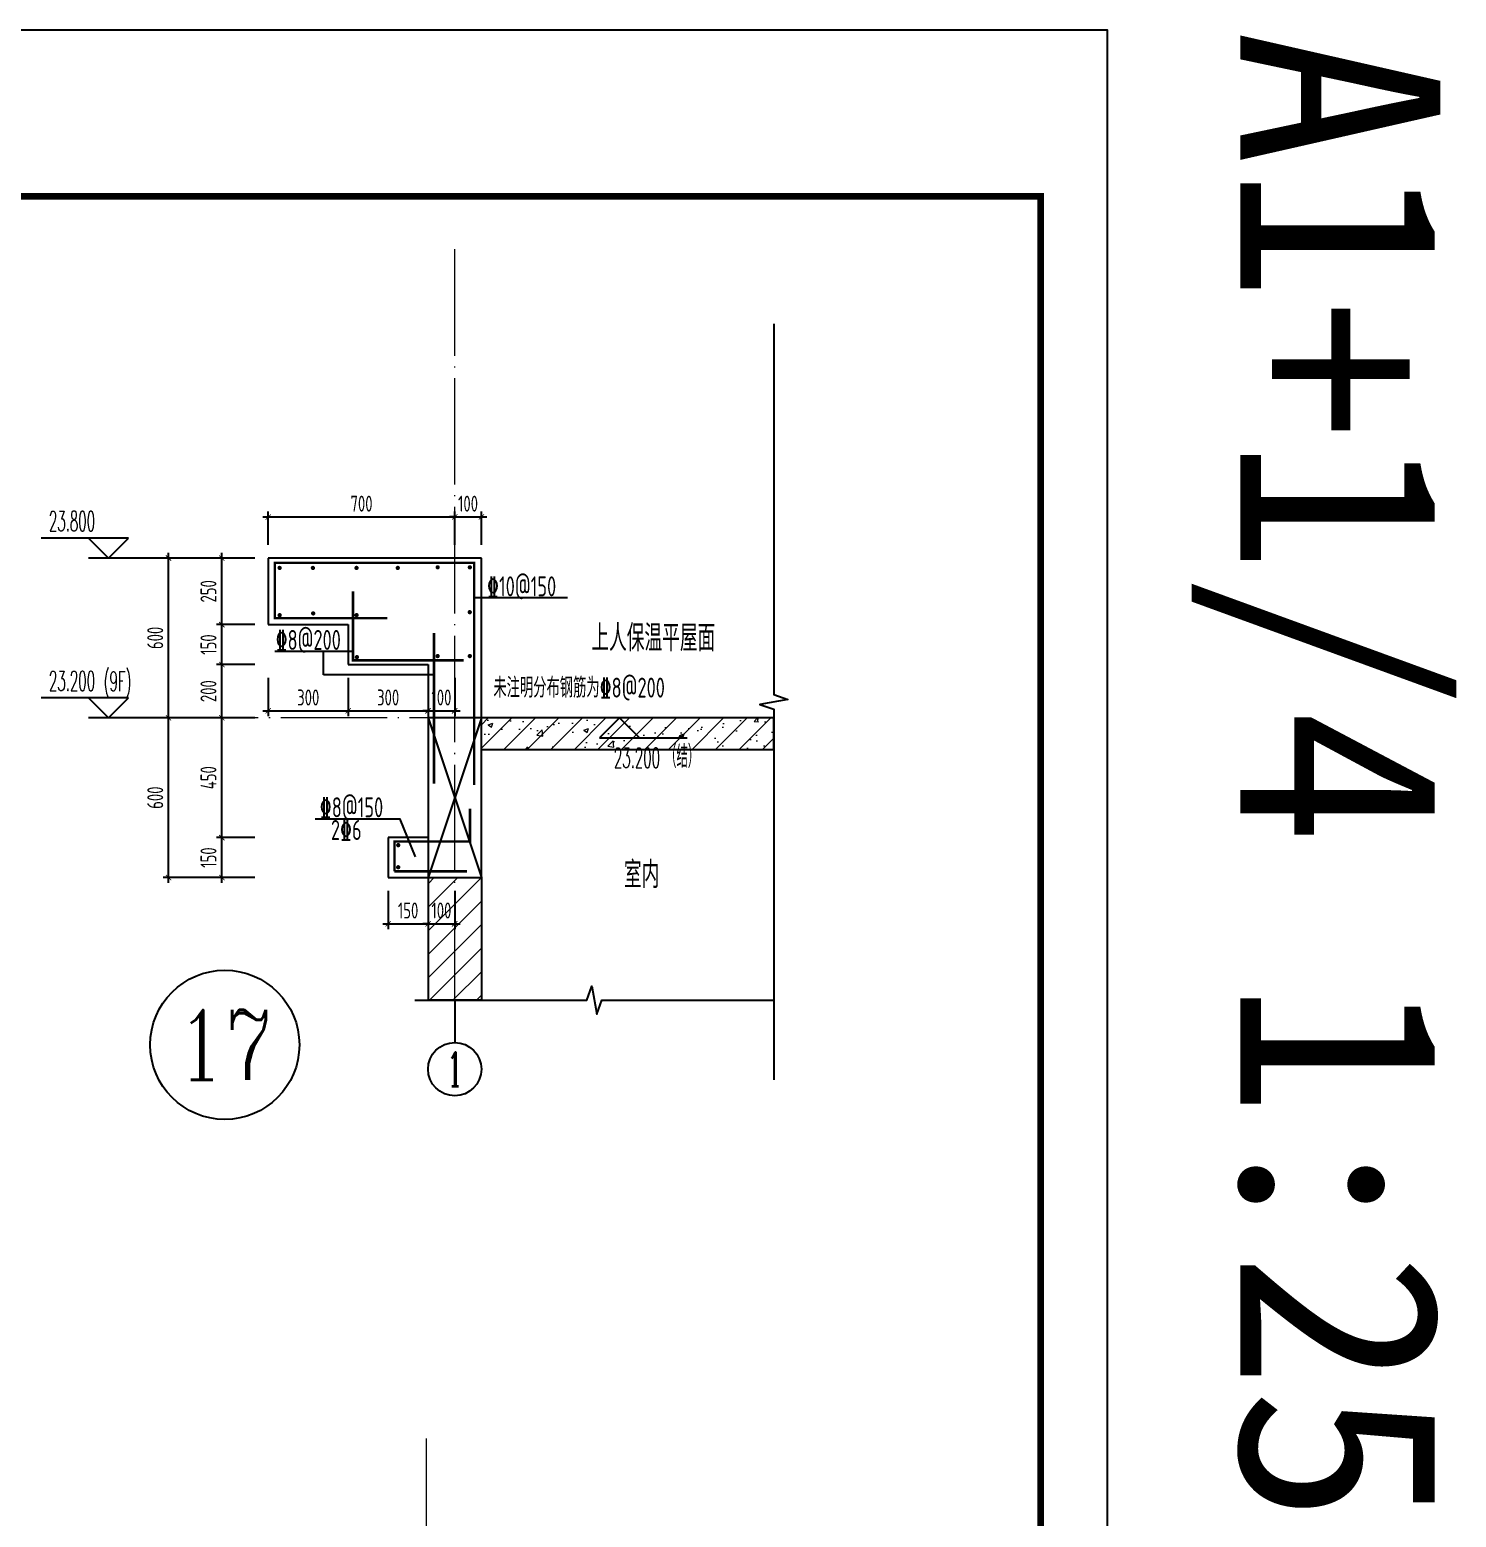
# Model space of a CAD drawing. Extents: x -1058961 to 23600, y -449123 to 2751847.
# Drawn here: x 18243 to 23600, y -17481 to -11895 of the extents above; entities that cross this region are included whole.
import ezdxf
from ezdxf.enums import TextEntityAlignment as Align

# ---------------------------------------------------------------- set-up
doc = ezdxf.new("R2010")
doc.units = 0
doc.header["$LTSCALE"] = 1000
doc.linetypes.add('DOTE', pattern=[2.42, 2, -0.2, 0.02, -0.2])
doc.layers.get('0').update_dxf_attribs({"linetype": 'CONTINUOUS'})
doc.layers.get('DEFPOINTS').update_dxf_attribs({"linetype": 'CONTINUOUS'})
for name, color, linetype in [('A-AXIS_TEXT', 7, 'CONTINUOUS'), ('AXIS', 3, 'CONTINUOUS'), ('DIM', 2, 'CONTINUOUS'), ('DIM_ELEV', 3, 'CONTINUOUS'), ('DIM_SYMB', 3, 'CONTINUOUS'), ('PUB_TEXT', 2, 'CONTINUOUS'), ('REIN', 6, 'CONTINUOUS'), ('S-大样-砼线', 7, 'CONTINUOUS'), ('S-引出线', 40, 'CONTINUOUS'), ('TEXT', 2, 'CONTINUOUS'), ('WALL', 5, 'CONTINUOUS'), ('yichutu', 7, 'CONTINUOUS')]:
    doc.layers.add(name, color=color, linetype=linetype)
for name, color, linetype, lineweight in [('AXIS_TEXT', 7, 'CONTINUOUS', 20), ('DOTE', 19, 'DOTE', 9), ('PUB_HATCH', 8, 'CONTINUOUS', 9), ('图框', 9, 'CONTINUOUS', 18)]:
    doc.layers.add(name, color=color, linetype=linetype, lineweight=lineweight)
doc.styles.add('_TCH_AXIS', font='COMPLEX', dxfattribs={"bigfont": 'GBCBIG'})
doc.styles.add('_TCH_DIM', font='SIMPLEX.shx', dxfattribs={"width": 0.7, "bigfont": 'GBCBIG.shx'})
doc.styles.add('_TCH_LABEL', font='simhei.ttf')
doc.styles.add('COMPLEX', font='COMPLEX')
doc.styles.add('TSSD_DIMENSION', font='Tssdeng.shx', dxfattribs={"width": 0.7, "bigfont": 'tssdchn.shx'})
doc.styles.add('TSSD_REIN', font='tssdeng.shx', dxfattribs={"width": 0.7, "height": 300, "bigfont": 'tssdchn.shx'})
doc.dimstyles.new('TSSD_20_20', dxfattribs={"dimtxt": 60, "dimasz": 20, "dimexe": 20, "dimexo": 50, "dimgap": 20, "dimtad": 1, "dimdec": 0, "dimzin": 0, "dimdsep": 46, "dimtxsty": 'TSSD_DIMENSION', "dimblk": 'ARCHTICK', "dimblk1": 'ARCHTICK', "dimblk2": 'ARCHTICK', "dimcen": 0, "dimdle": 20, "dimclrt": 7, "dimadec": 0, "dimazin": 0, "dimtfac": 1, "dimtdec": 0, "dimtix": 1, "dimtmove": 2, "dimatfit": 3, "dimfxl": 0, "dimtolj": 1, "dimtzin": 0, "dimarcsym": 0})

# ---------------------------------------------------------------- blocks, each defined once
blk = doc.blocks.new('GFDDDDRG')
at = {"layer": '图框'}
blk.add_lwpolyline([(923310, -107437), (923310, -159999), (893610, -159999), (893610, -107437)], close=True, dxfattribs=at)
blk.add_lwpolyline([(923310, -107437), (923310, -159999), (893610, -159999), (893610, -107437)], close=True, dxfattribs=at)
at = {"layer": '图框', "const_width": 50}
blk.add_lwpolyline([(894110, -159499), (922810, -159499), (922810, -108687), (894110, -108687)], close=True, dxfattribs=at)
blk = doc.blocks.new('yct-1051-594-26275-14850-25-1002.0')
at = {"layer": 'yichutu', "color": 7}
blk.add_lwpolyline([(0, 0), (0, 14850), (26275, 14850), (26275, 0)], close=True, dxfattribs=at)
at = {"layer": 'yichutu', "color": 7, "style": '_TCH_LABEL'}
blk.add_text('A1+1/4 1:25', height=750, dxfattribs=at).set_placement((0, 15350))
blk = doc.blocks.new('_ArchTick')
at = {"color": 0, "linetype": 'ByBlock', "const_width": 0.15}
blk.add_lwpolyline([(-0.5, -0.5), (0.5, 0.5)], dxfattribs=at)
blk = doc.blocks.new('*D2114')
at = {"layer": 'DEFPOINTS', "color": 0}
for p in [(19589.1, -15079.1), (19739.1, -15079.1), (19739.1, -15252.8)]:
    blk.add_point(p, dxfattribs=at)
at = {"layer": 'DIM', "color": 0, "lineweight": -2}
for p, q in [((19589.1, -15129.1), (19589.1, -15272.8)), ((19739.1, -15129.1), (19739.1, -15272.8)), ((19569.1, -15252.8), (19759.1, -15252.8))]:
    blk.add_line(p, q, dxfattribs=at)
at = {"layer": 'DIM', "color": 0, "lineweight": -2, "xscale": 20, "yscale": 20, "zscale": 20, "rotation": 180}
blk.add_blockref('_ArchTick', (19589.1, -15252.8), dxfattribs=at)
at = {"layer": 'DIM', "color": 0, "lineweight": -2, "xscale": 20, "yscale": 20, "zscale": 20}
blk.add_blockref('_ArchTick', (19739.1, -15252.8), dxfattribs=at)
at = {"layer": 'DIM', "color": 7, "insert": (19664.1, -15202.8), "char_height": 60, "attachment_point": 5, "style": 'TSSD_DIMENSION'}
blk.add_mtext('\\A1;150', dxfattribs=at)
blk = doc.blocks.new('*D2115')
at = {"layer": 'DEFPOINTS', "color": 0}
for p in [(19739.1, -15079.1), (19839.1, -15079.1), (19839.1, -15252.8)]:
    blk.add_point(p, dxfattribs=at)
at = {"layer": 'DIM', "color": 0, "lineweight": -2}
for p, q in [((19739.1, -15129.1), (19739.1, -15272.8)), ((19839.1, -15129.1), (19839.1, -15272.8)), ((19739.1, -15252.8), (19719.1, -15252.8)), ((19739.1, -15252.8), (19839.1, -15252.8)), ((19839.1, -15252.8), (19859.1, -15252.8))]:
    blk.add_line(p, q, dxfattribs=at)
at = {"layer": 'DIM', "color": 0, "lineweight": -2, "xscale": 20, "yscale": 20, "zscale": 20}
blk.add_blockref('_ArchTick', (19739.1, -15252.8), dxfattribs=at)
at = {"layer": 'DIM', "color": 0, "lineweight": -2, "xscale": 20, "yscale": 20, "zscale": 20, "rotation": 180}
blk.add_blockref('_ArchTick', (19839.1, -15252.8), dxfattribs=at)
at = {"layer": 'DIM', "color": 7, "insert": (19789.1, -15202.8), "char_height": 60, "attachment_point": 5, "style": 'TSSD_DIMENSION'}
blk.add_mtext('\\A1;100', dxfattribs=at)
blk = doc.blocks.new('*D2116')
at = {"layer": 'DEFPOINTS', "color": 0}
for p in [(19139.1, -14279.1), (19439.1, -14279.1), (19439.1, -14452.8)]:
    blk.add_point(p, dxfattribs=at)
at = {"layer": 'DIM', "color": 0, "lineweight": -2}
for p, q in [((19139.1, -14329.1), (19139.1, -14472.8)), ((19439.1, -14329.1), (19439.1, -14472.8)), ((19119.1, -14452.8), (19459.1, -14452.8))]:
    blk.add_line(p, q, dxfattribs=at)
at = {"layer": 'DIM', "color": 0, "lineweight": -2, "xscale": 20, "yscale": 20, "zscale": 20, "rotation": 180}
blk.add_blockref('_ArchTick', (19139.1, -14452.8), dxfattribs=at)
at = {"layer": 'DIM', "color": 0, "lineweight": -2, "xscale": 20, "yscale": 20, "zscale": 20}
blk.add_blockref('_ArchTick', (19439.1, -14452.8), dxfattribs=at)
at = {"layer": 'DIM', "color": 7, "insert": (19289.1, -14402.8), "char_height": 60, "attachment_point": 5, "style": 'TSSD_DIMENSION'}
blk.add_mtext('\\A1;300', dxfattribs=at)
blk = doc.blocks.new('*D2117')
at = {"layer": 'DEFPOINTS', "color": 0}
for p in [(19439.1, -14279.1), (19739.1, -14279.1), (19739.1, -14452.8)]:
    blk.add_point(p, dxfattribs=at)
at = {"layer": 'DIM', "color": 0, "lineweight": -2}
for p, q in [((19439.1, -14329.1), (19439.1, -14472.8)), ((19739.1, -14329.1), (19739.1, -14472.8)), ((19419.1, -14452.8), (19759.1, -14452.8))]:
    blk.add_line(p, q, dxfattribs=at)
at = {"layer": 'DIM', "color": 0, "lineweight": -2, "xscale": 20, "yscale": 20, "zscale": 20, "rotation": 180}
blk.add_blockref('_ArchTick', (19439.1, -14452.8), dxfattribs=at)
at = {"layer": 'DIM', "color": 0, "lineweight": -2, "xscale": 20, "yscale": 20, "zscale": 20}
blk.add_blockref('_ArchTick', (19739.1, -14452.8), dxfattribs=at)
at = {"layer": 'DIM', "color": 7, "insert": (19589.1, -14402.8), "char_height": 60, "attachment_point": 5, "style": 'TSSD_DIMENSION'}
blk.add_mtext('\\A1;300', dxfattribs=at)
blk = doc.blocks.new('*D2118')
at = {"layer": 'DEFPOINTS', "color": 0}
for p in [(19739.1, -14279.1), (19839.1, -14279.1), (19839.1, -14452.8)]:
    blk.add_point(p, dxfattribs=at)
at = {"layer": 'DIM', "color": 0, "lineweight": -2}
for p, q in [((19739.1, -14329.1), (19739.1, -14472.8)), ((19839.1, -14329.1), (19839.1, -14472.8)), ((19739.1, -14452.8), (19719.1, -14452.8)), ((19739.1, -14452.8), (19839.1, -14452.8)), ((19839.1, -14452.8), (19859.1, -14452.8))]:
    blk.add_line(p, q, dxfattribs=at)
at = {"layer": 'DIM', "color": 0, "lineweight": -2, "xscale": 20, "yscale": 20, "zscale": 20}
blk.add_blockref('_ArchTick', (19739.1, -14452.8), dxfattribs=at)
at = {"layer": 'DIM', "color": 0, "lineweight": -2, "xscale": 20, "yscale": 20, "zscale": 20, "rotation": 180}
blk.add_blockref('_ArchTick', (19839.1, -14452.8), dxfattribs=at)
at = {"layer": 'DIM', "color": 7, "insert": (19789.1, -14402.8), "char_height": 60, "attachment_point": 5, "style": 'TSSD_DIMENSION'}
blk.add_mtext('\\A1;100', dxfattribs=at)
blk = doc.blocks.new('*D2119')
at = {"layer": 'DEFPOINTS', "color": 0}
for p in [(19839.1, -13724.9), (19139.1, -13879.1), (19839.1, -13879.1)]:
    blk.add_point(p, dxfattribs=at)
at = {"layer": 'DIM', "color": 0, "lineweight": -2}
for p, q in [((19119.1, -13724.9), (19859.1, -13724.9)), ((19139.1, -13829.1), (19139.1, -13704.9)), ((19839.1, -13829.1), (19839.1, -13704.9))]:
    blk.add_line(p, q, dxfattribs=at)
at = {"layer": 'DIM', "color": 0, "lineweight": -2, "xscale": 20, "yscale": 20, "zscale": 20, "rotation": 180}
blk.add_blockref('_ArchTick', (19139.1, -13724.9), dxfattribs=at)
at = {"layer": 'DIM', "color": 0, "lineweight": -2, "xscale": 20, "yscale": 20, "zscale": 20}
blk.add_blockref('_ArchTick', (19839.1, -13724.9), dxfattribs=at)
at = {"layer": 'DIM', "color": 7, "insert": (19489.1, -13674.9), "char_height": 60, "attachment_point": 5, "style": 'TSSD_DIMENSION'}
blk.add_mtext('\\A1;700', dxfattribs=at)
blk = doc.blocks.new('*D2120')
at = {"layer": 'DEFPOINTS', "color": 0}
for p in [(19939.1, -13724.9), (19839.1, -13879.1), (19939.1, -13879.1)]:
    blk.add_point(p, dxfattribs=at)
at = {"layer": 'DIM', "color": 0, "lineweight": -2}
for p, q in [((19839.1, -13724.9), (19819.1, -13724.9)), ((19839.1, -13829.1), (19839.1, -13704.9)), ((19839.1, -13724.9), (19939.1, -13724.9)), ((19939.1, -13829.1), (19939.1, -13704.9)), ((19939.1, -13724.9), (19959.1, -13724.9))]:
    blk.add_line(p, q, dxfattribs=at)
at = {"layer": 'DIM', "color": 0, "lineweight": -2, "xscale": 20, "yscale": 20, "zscale": 20}
blk.add_blockref('_ArchTick', (19839.1, -13724.9), dxfattribs=at)
at = {"layer": 'DIM', "color": 0, "lineweight": -2, "xscale": 20, "yscale": 20, "zscale": 20, "rotation": 180}
blk.add_blockref('_ArchTick', (19939.1, -13724.9), dxfattribs=at)
at = {"layer": 'DIM', "color": 7, "insert": (19889.1, -13674.9), "char_height": 60, "attachment_point": 5, "style": 'TSSD_DIMENSION'}
blk.add_mtext('\\A1;100', dxfattribs=at)
blk = doc.blocks.new('*D2121')
at = {"layer": 'DEFPOINTS', "color": 0}
for p in [(18964.5, -13879.1), (19139.1, -13879.1), (19139.1, -14129.1)]:
    blk.add_point(p, dxfattribs=at)
at = {"layer": 'DIM', "color": 0, "lineweight": -2}
for p, q in [((19089.1, -13879.1), (18944.5, -13879.1)), ((18964.5, -14149.1), (18964.5, -13859.1)), ((19089.1, -14129.1), (18944.5, -14129.1))]:
    blk.add_line(p, q, dxfattribs=at)
at = {"layer": 'DIM', "color": 0, "lineweight": -2, "xscale": 20, "yscale": 20, "zscale": 20}
for p, rotation in [((18964.5, -13879.1), 90), ((18964.5, -14129.1), 270)]:
    blk.add_blockref('_ArchTick', p, dxfattribs=dict(at, rotation=rotation))
at = {"layer": 'DIM', "color": 7, "insert": (18914.5, -14004.1), "char_height": 60, "attachment_point": 5, "rotation": 90, "style": 'TSSD_DIMENSION'}
blk.add_mtext('\\A1;250', dxfattribs=at)
blk = doc.blocks.new('*D2122')
at = {"layer": 'DEFPOINTS', "color": 0}
for p in [(18964.5, -14129.1), (19139.1, -14129.1), (19139.1, -14279.1)]:
    blk.add_point(p, dxfattribs=at)
at = {"layer": 'DIM', "color": 0, "lineweight": -2}
for p, q in [((19089.1, -14129.1), (18944.5, -14129.1)), ((18964.5, -14299.1), (18964.5, -14109.1)), ((19089.1, -14279.1), (18944.5, -14279.1))]:
    blk.add_line(p, q, dxfattribs=at)
at = {"layer": 'DIM', "color": 0, "lineweight": -2, "xscale": 20, "yscale": 20, "zscale": 20}
for p, rotation in [((18964.5, -14129.1), 90), ((18964.5, -14279.1), 270)]:
    blk.add_blockref('_ArchTick', p, dxfattribs=dict(at, rotation=rotation))
at = {"layer": 'DIM', "color": 7, "insert": (18914.5, -14204.1), "char_height": 60, "attachment_point": 5, "rotation": 90, "style": 'TSSD_DIMENSION'}
blk.add_mtext('\\A1;150', dxfattribs=at)
blk = doc.blocks.new('*D2123')
at = {"layer": 'DEFPOINTS', "color": 0}
for p in [(18964.5, -14279.1), (19139.1, -14279.1), (19139.1, -14479.1)]:
    blk.add_point(p, dxfattribs=at)
at = {"layer": 'DIM', "color": 0, "lineweight": -2}
for p, q in [((19089.1, -14279.1), (18944.5, -14279.1)), ((18964.5, -14499.1), (18964.5, -14259.1)), ((19089.1, -14479.1), (18944.5, -14479.1))]:
    blk.add_line(p, q, dxfattribs=at)
at = {"layer": 'DIM', "color": 0, "lineweight": -2, "xscale": 20, "yscale": 20, "zscale": 20}
for p, rotation in [((18964.5, -14279.1), 90), ((18964.5, -14479.1), 270)]:
    blk.add_blockref('_ArchTick', p, dxfattribs=dict(at, rotation=rotation))
at = {"layer": 'DIM', "color": 7, "insert": (18914.5, -14379.1), "char_height": 60, "attachment_point": 5, "rotation": 90, "style": 'TSSD_DIMENSION'}
blk.add_mtext('\\A1;200', dxfattribs=at)
blk = doc.blocks.new('*D2124')
at = {"layer": 'DEFPOINTS', "color": 0}
for p in [(18964.5, -14479.1), (19139.1, -14479.1), (19139.1, -14929.1)]:
    blk.add_point(p, dxfattribs=at)
at = {"layer": 'DIM', "color": 0, "lineweight": -2}
for p, q in [((18964.5, -14949.1), (18964.5, -14459.1)), ((19089.1, -14479.1), (18944.5, -14479.1)), ((19089.1, -14929.1), (18944.5, -14929.1))]:
    blk.add_line(p, q, dxfattribs=at)
at = {"layer": 'DIM', "color": 0, "lineweight": -2, "xscale": 20, "yscale": 20, "zscale": 20}
for p, rotation in [((18964.5, -14479.1), 90), ((18964.5, -14929.1), 270)]:
    blk.add_blockref('_ArchTick', p, dxfattribs=dict(at, rotation=rotation))
at = {"layer": 'DIM', "color": 7, "insert": (18914.5, -14704.1), "char_height": 60, "attachment_point": 5, "rotation": 90, "style": 'TSSD_DIMENSION'}
blk.add_mtext('\\A1;450', dxfattribs=at)
blk = doc.blocks.new('*D2125')
at = {"layer": 'DEFPOINTS', "color": 0}
for p in [(18964.5, -14929.1), (19139.1, -14929.1), (19139.1, -15079.1)]:
    blk.add_point(p, dxfattribs=at)
at = {"layer": 'DIM', "color": 0, "lineweight": -2}
for p, q in [((18964.5, -15099.1), (18964.5, -14909.1)), ((19089.1, -14929.1), (18944.5, -14929.1)), ((19089.1, -15079.1), (18944.5, -15079.1))]:
    blk.add_line(p, q, dxfattribs=at)
at = {"layer": 'DIM', "color": 0, "lineweight": -2, "xscale": 20, "yscale": 20, "zscale": 20}
for p, rotation in [((18964.5, -14929.1), 90), ((18964.5, -15079.1), 270)]:
    blk.add_blockref('_ArchTick', p, dxfattribs=dict(at, rotation=rotation))
at = {"layer": 'DIM', "color": 7, "insert": (18914.5, -15004.1), "char_height": 60, "attachment_point": 5, "rotation": 90, "style": 'TSSD_DIMENSION'}
blk.add_mtext('\\A1;150', dxfattribs=at)
blk = doc.blocks.new('*D2126')
at = {"layer": 'DEFPOINTS', "color": 0}
for p in [(18764.5, -14479.1), (19064.5, -14479.1), (19064.5, -15079.1)]:
    blk.add_point(p, dxfattribs=at)
at = {"layer": 'DIM', "color": 0, "lineweight": -2}
for p, q in [((18764.5, -15099.1), (18764.5, -14459.1)), ((19014.5, -14479.1), (18744.5, -14479.1)), ((19014.5, -15079.1), (18744.5, -15079.1))]:
    blk.add_line(p, q, dxfattribs=at)
at = {"layer": 'DIM', "color": 0, "lineweight": -2, "xscale": 20, "yscale": 20, "zscale": 20}
for p, rotation in [((18764.5, -14479.1), 90), ((18764.5, -15079.1), 270)]:
    blk.add_blockref('_ArchTick', p, dxfattribs=dict(at, rotation=rotation))
at = {"layer": 'DIM', "color": 7, "insert": (18714.5, -14779.1), "char_height": 60, "attachment_point": 5, "rotation": 90, "style": 'TSSD_DIMENSION'}
blk.add_mtext('\\A1;600', dxfattribs=at)
blk = doc.blocks.new('*D2127')
at = {"layer": 'DEFPOINTS', "color": 0}
for p in [(18764.5, -13879.1), (19064.5, -13879.1), (19064.5, -14479.1)]:
    blk.add_point(p, dxfattribs=at)
at = {"layer": 'DIM', "color": 0, "lineweight": -2}
for p, q in [((19014.5, -13879.1), (18744.5, -13879.1)), ((18764.5, -14499.1), (18764.5, -13859.1)), ((19014.5, -14479.1), (18744.5, -14479.1))]:
    blk.add_line(p, q, dxfattribs=at)
at = {"layer": 'DIM', "color": 0, "lineweight": -2, "xscale": 20, "yscale": 20, "zscale": 20}
for p, rotation in [((18764.5, -13879.1), 90), ((18764.5, -14479.1), 270)]:
    blk.add_blockref('_ArchTick', p, dxfattribs=dict(at, rotation=rotation))
at = {"layer": 'DIM', "color": 7, "insert": (18714.5, -14179.1), "char_height": 60, "attachment_point": 5, "rotation": 90, "style": 'TSSD_DIMENSION'}
blk.add_mtext('\\A1;600', dxfattribs=at)
blk = doc.blocks.new('_AXISO')
blk.add_circle((0, 0), 0.5)
at = {"layer": 'A-AXIS_TEXT', "style": 'COMPLEX', "width": 1.041667}
blk.add_attdef('A', text='', height=0.56, dxfattribs=at).set_placement((-0.25, -0.28), (0.25, -0.28), align=Align.FIT)
blk = doc.blocks.new('20210809.04143009')
at = {"layer": 'REIN', "const_width": 9}
for points in [[(87577.4, 67531.6), (87154.5, 67531.6), (87154.5, 67739.9), (87903.5, 67739.9), (87903.5, 66904.9)], [(87448.4, 67632.6), (87448.4, 67373.2), (87864.3, 67373.2)], [(87752.4, 66910.5), (87752.4, 67475.3)], [(87603.8, 66580.9), (87603.8, 66692.7), (87887.7, 66692.7), (87887.7, 66815.7)], [(87603.8, 66580.9), (87876.3, 66580.9)]]:
    blk.add_lwpolyline(points, dxfattribs=at)
at = {"layer": 'REIN', "const_width": 8}
for points in [[(87168.8, 67720.3, 1), (87176.8, 67720.3, 1)], [(87293.8, 67720.3, 1), (87301.8, 67720.3, 1)], [(87457.5, 67720.3, 1), (87465.5, 67720.3, 1)], [(87612.4, 67720.3, 1), (87620.4, 67720.3, 1)], [(87762.2, 67722.6, 1), (87770.2, 67722.6, 1)], [(87882.9, 67722.6, 1), (87890.9, 67722.6, 1)], [(87168.8, 67542.9, 1), (87176.8, 67542.9, 1)], [(87294.9, 67549.5, 1), (87302.9, 67549.5, 1)], [(87457.5, 67542.9, 1), (87465.5, 67542.9, 1)], [(87882.9, 67554.1, 1), (87890.9, 67554.1, 1)], [(87459, 67385.4, 1), (87467, 67385.4, 1)], [(87762.2, 67389.2, 1), (87770.2, 67389.2, 1)], [(87882.9, 67389.2, 1), (87890.9, 67389.2, 1)], [(87614, 66679.1, 1), (87622, 66679.1, 1)], [(87614, 66596.2, 1), (87622, 66596.2, 1)]]:
    blk.add_lwpolyline(points, format="xyb", close=True, dxfattribs=at)
at = {"layer": 'S-引出线'}
for p, q in [((87899.5, 67609.5), (88253.1, 67609.5)), ((87154.5, 67408.2), (87448.4, 67408.2)), ((87338.1, 67319.1), (87338.1, 67408.2)), ((87752.4, 67319.1), (87338.1, 67319.1))]:
    blk.add_line(p, q, dxfattribs=at)
blk.add_lwpolyline([(87683, 66635.5), (87625, 66777), (87306.6, 66777)], dxfattribs=at)
at = {"layer": 'TEXT', "style": 'TSSD_REIN', "width": 0.7}
for s, p in [('%%13210@150', (87951.6, 67613.6)), ('%%1328@200', (87157.6, 67412.4)), ('未注明分布钢筋为%%1328@200', (87975.3, 67233.3)), ('%%1328@150', (87323.6, 66783.8)), ('2%%1326', (87365.4, 66698.6))]:
    blk.add_text(s, height=75, rotation=0, dxfattribs=at).set_placement(p)

msp = doc.modelspace()

# ---------------------------------------------------------------- hatches: boundary and pattern name
at = {"layer": 'PUB_HATCH'}
h = msp.add_hatch(dxfattribs=at)
h.set_pattern_fill('钢筋混凝土', color=256, scale=25, style=0)
h.set_pattern_definition([(45, (-668291.086, 135539.91), (-44.194174, 44.194174), []), (50, (-668291.09, 135539.91), (179.315046, -15.688034), [18.75, -206.25]), (355, (-668291.09, 135539.91), (-34.687833, 188.048033), [15, -165]), (100.4514, (-668276.14, 135538.6), (144.627345, 172.359886), [15.935047, -175.28553]), (46.1842, (-668291.09, 135589.9), (266.81026, -41.379754), [28.125, -309.375]), (96.6356, (-668268.85, 135586.46), (233.66568, 243.52947), [23.90257, -262.92825]), (351.1842, (-668291.1, 135589.9), (233.66549, 243.52965), [22.5, -247.5]), (21, (-668266.09, 135577.41), (149.226763, -100.654723), [18.75, -206.25]), (326, (-668266.09, 135577.41), (60.828833, 181.28751), [15, -165]), (71.4514, (-668253.65, 135569.02), (210.055657, 80.632624), [15.935047, -175.28553]), (37.5, (-668291.086, 135539.91), (3.039964, 83.2234635), [0, -163, 0, -167.5, 0, -165.625]), (7.5, (-668291.09, 135539.91), (65.767384, 98.602928), [0, -95.5, 0, -159.25, 0, -63.125]), (327.5, (-668346.836, 135539.91), (133.455609, -5.638718), [0, -62.5, 0, -195, 0, -258.75]), (317.5, (-668371.84, 135539.91), (145.796542, 25.026246), [0, -81.25, 0, -129.5, 0, -183.75])])
h.paths.add_polyline_path([(19939.09, -14479.07), (19939.09, -14599.07), (21037.62, -14599.07), (21037.62, -14479.07)])
h = msp.add_hatch(dxfattribs=at)
h.set_pattern_fill('普通砖', color=256, scale=25, style=0)
h.set_pattern_definition([(45, (-668291.086, 135584.79), (-44.1941915, 44.1941915), [])])
h.paths.add_polyline_path([(19939.09, -15079.07), (19840.92, -15079.07), (19739.14, -15079.08), (19739.14, -15539.23), (19939.14, -15539.23), (19939.14, -15079.07)])

# ---------------------------------------------------------------- linework, layer by layer
at = {"layer": 'AXIS'}
msp.add_line((19839.06, -15539.23), (19839.06, -15698.62), dxfattribs=at)
at = {"layer": 'AXIS', "color": 6}
msp.add_circle((18975.82, -15707.29), 280, dxfattribs=at)
at = {"layer": 'DIM_ELEV'}
for p, q in [((18614.48, -13804.08), (18286.48, -13804.08)), ((18539.48, -13879.08), (18464.48, -13804.08)), ((18539.48, -13879.08), (18614.48, -13804.08)), ((18964.48, -13879.08), (18464.48, -13879.08)), ((18614.48, -14404.08), (18286.48, -14404.08)), ((18539.48, -14479.08), (18464.48, -14404.08)), ((18539.48, -14479.08), (18614.48, -14404.08)), ((18964.48, -14479.08), (18464.48, -14479.08))]:
    msp.add_line(p, q, dxfattribs=at)
at = {"layer": 'DIM_ELEV', "color": 3}
for p, q in [((20458.29, -14479.07), (20383.29, -14554.07)), ((20458.29, -14479.07), (20533.29, -14554.07)), ((20383.29, -14554.07), (20711.29, -14554.07))]:
    msp.add_line(p, q, dxfattribs=at)
at = {"layer": 'DIM_SYMB'}
for points in [[(21037.62, -12999.07), (21037.62, -14391.03), (21090.12, -14410.14), (20985.12, -14428.65), (21037.62, -14447.28), (21037.62, -15839.23)], [(19689.09, -15539.23), (20335.23, -15539.23), (20354.34, -15486.73), (20372.85, -15591.73), (20391.48, -15539.23), (21037.62, -15539.23)]]:
    msp.add_lwpolyline(points, dxfattribs=at)
at = {"layer": 'DOTE', "color": 1, "linetype": 'DOTE', "ltscale": 0.2}
for p, q in [((19839.09, -15539.23), (19839.09, -12699.07)), ((21037.62, -14479.07), (19064.48, -14479.08)), ((19732.91, -21941.14), (19732.92, -17160.38))]:
    msp.add_line(p, q, dxfattribs=at)
at = {"layer": 'S-大样-砼线'}
for p, q in [((19739.09, -14479.08), (19939.09, -15079.08)), ((19939.09, -14479.08), (19739.09, -15079.08))]:
    msp.add_line(p, q, dxfattribs=at)
msp.add_lwpolyline([(19939.09, -14479.08), (19739.09, -14479.08), (19739.09, -15079.08), (19939.09, -15079.08)], close=True, dxfattribs=at)
at = {"layer": 'WALL'}
for p, q in [((19939.09, -13879.09), (19139.09, -13879.07)), ((19139.09, -13879.07), (19139.09, -14129.07)), ((19939.09, -14479.07), (19939.09, -13879.09)), ((19139.09, -14129.07), (19439.09, -14129.07)), ((19439.09, -14129.07), (19439.09, -14279.07)), ((19439.09, -14279.07), (19739.09, -14279.07)), ((19739.09, -14279.07), (19739.09, -14929.07)), ((21037.62, -14479.07), (19939.09, -14479.07)), ((21037.62, -14599.07), (21037.62, -14479.07)), ((21037.62, -14599.07), (19939.09, -14599.07)), ((19939.09, -15079.07), (19939.09, -14599.07)), ((19739.09, -14929.07), (19589.09, -14929.07)), ((19589.09, -14929.07), (19589.09, -15079.07)), ((19589.09, -15079.07), (19939.09, -15079.07)), ((19739.14, -15079.08), (19739.14, -15539.23)), ((19939.14, -15079.07), (19939.09, -15079.07)), ((19939.14, -15079.07), (19939.14, -15539.23)), ((19939.14, -15539.23), (19739.14, -15539.23))]:
    msp.add_line(p, q, dxfattribs=at)

# ---------------------------------------------------------------- block references
at = {"xscale": 0.5, "yscale": 0.5, "zscale": 0.5}
msp.add_blockref('GFDDDDRG', (-439365.48, 41823.38), dxfattribs=at)
at = {"layer": 'AXIS'}
ref = msp.add_blockref('_AXISO', (19839.06, -15798.62), dxfattribs=dict(at, xscale=200, yscale=200, zscale=200))
ref.add_attrib('A', '1', dxfattribs={"layer": 'AXIS_TEXT', "height": 128.68, "style": '_TCH_AXIS'}).set_placement((19811.49, -15862.96), (19866.63, -15862.96), align=Align.FIT)
at = {"layer": 'REIN'}
msp.add_blockref('20210809.04143009', (-67991.17, -81636.54), dxfattribs=at)
at = {"layer": 'yichutu', "rotation": 270}
msp.add_blockref('yct-1051-594-26275-14850-25-1002.0', (7439.41, -11895.1), dxfattribs=at)

# ---------------------------------------------------------------- texts
at = {"layer": 'AXIS_TEXT', "color": 6, "style": '_TCH_AXIS'}
msp.add_text('17', height=262.756, dxfattribs=at).set_placement((18794.39, -15838.67), (19157.24, -15838.67), align=Align.FIT)
at = {"layer": 'DIM_ELEV', "color": 7, "style": '_TCH_DIM'}
for s, height, width, p in [('（结）', 84.397, 0.7, (20629.23, -14666.6)), ('23.200', 74.375, 0.494118, (20436.73, -14666.6))]:
    msp.add_text(s, height=height, dxfattribs=dict(at, width=width)).set_placement(p)
at = {"layer": 'PUB_TEXT'}
for s, height, style, width, p in [('23.800', 74.375, '_TCH_DIM', 0.494118, (18315.38, -13777.83)), ('上人保温平屋面', 100, 'TSSD_REIN', 0.7, (20352.03, -14229.26)), ('(9F)', 74.375, '_TCH_DIM', 0.494118, (18520.78, -14379.05)), ('23.200', 74.375, '_TCH_DIM', 0.494118, (18315.38, -14377.83)), ('室内', 100, 'TSSD_REIN', 0.7, (20474.5, -15118.42))]:
    msp.add_text(s, height=height, dxfattribs=dict(at, style=style, width=width)).set_placement(p)

# ---------------------------------------------------------------- dimensions: what is measured, and where the dimension line sits
at = {"layer": 'DIM'}
for p1, p2, distance, picture, middle in [((19139.09, -13879.07), (19839.09, -13879.07), 154.16, '*D2119', (19489.09, -13674.91)), ((19839.09, -13879.07), (19939.09, -13879.07), 154.16, '*D2120', (19889.09, -13674.91)), ((19064.48, -14479.08), (19064.48, -13879.08), 300, '*D2127', (18714.48, -14179.08)), ((19139.09, -14129.07), (19139.09, -13879.08), 174.61, '*D2121', (18914.48, -14004.07)), ((19139.09, -14279.07), (19139.09, -14129.07), 174.61, '*D2122', (18914.48, -14204.07)), ((19139.09, -14479.08), (19139.09, -14279.07), 174.61, '*D2123', (18914.48, -14379.08)), ((19139.09, -14279.07), (19439.09, -14279.07), -173.71, '*D2116', (19289.09, -14402.79)), ((19439.09, -14279.07), (19739.09, -14279.07), -173.71, '*D2117', (19589.09, -14402.79)), ((19739.09, -14279.07), (19839.09, -14279.07), -173.71, '*D2118', (19789.09, -14402.79)), ((19064.48, -15079.08), (19064.48, -14479.08), 300, '*D2126', (18714.48, -14779.08)), ((19139.09, -14929.08), (19139.09, -14479.08), 174.61, '*D2124', (18914.48, -14704.08)), ((19139.09, -15079.08), (19139.09, -14929.08), 174.61, '*D2125', (18914.48, -15004.08)), ((19589.09, -15079.07), (19739.09, -15079.07), -173.71, '*D2114', (19664.09, -15202.79)), ((19739.09, -15079.07), (19839.09, -15079.07), -173.71, '*D2115', (19789.09, -15202.79))]:
    dim = msp.add_aligned_dim(p1=p1, p2=p2, distance=distance, dimstyle='TSSD_20_20', dxfattribs=at)
    dim.commit()
    dim.dimension.update_dxf_attribs({"geometry": picture, "text_midpoint": middle})

doc.saveas('drawing.dxf')
